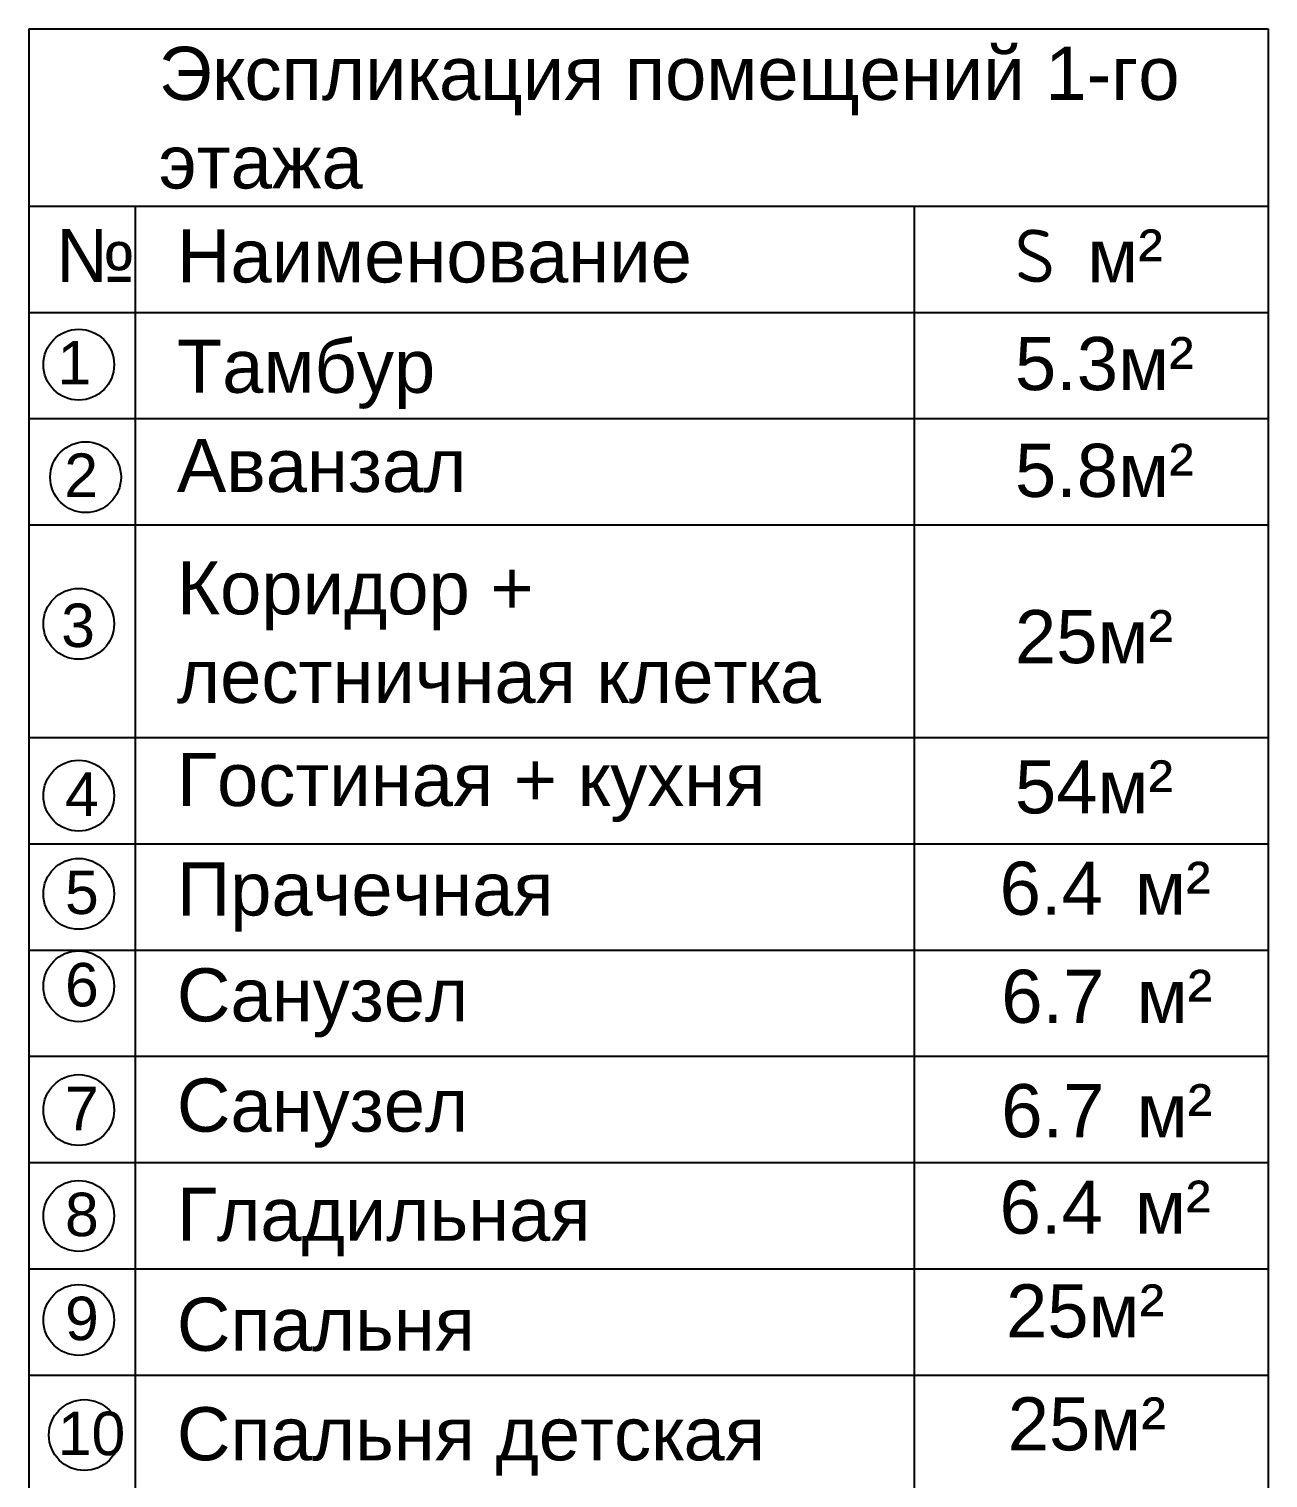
# Model space of a CAD drawing. Header units: millimetres. Extents: x -4280 to 435011, y -161394 to 27828.
# Drawn here: x 36277 to 43277, y 10928 to 19109 of the extents above; entities that cross this region are included whole.
import ezdxf

# ---------------------------------------------------------------- set-up
doc = ezdxf.new("R2010")
doc.units = ezdxf.units.MM
doc.header["$MEASUREMENT"] = 0
doc.layers.add('Plan 1', color=7, linetype='Continuous')
doc.layers.add('Plan 2', color=7, linetype='Continuous')
doc.styles.get("Standard").update_dxf_attribs({"font": 'arial.ttf'})

msp = doc.modelspace()

# ---------------------------------------------------------------- linework, layer by layer
at = {"layer": 'Plan 1'}
for p, q in [((36276.7, 19108.6), (43276.7, 19108.6)), ((36276.7, 19108.6), (36276.7, 7308.6)), ((43276.7, 19108.6), (43276.7, 7308.6)), ((36276.7, 18108.6), (43276.7, 18108.6)), ((36876.7, 18108.6), (36876.7, 7908.6)), ((41276.7, 18108.6), (41276.7, 7908.6)), ((36276.7, 17508.6), (43276.7, 17508.6)), ((36276.7, 16908.6), (43276.7, 16908.6)), ((36276.7, 16308.6), (43276.7, 16308.6)), ((36276.7, 15108.6), (43276.7, 15108.6)), ((36276.7, 14508.6), (43276.7, 14508.6)), ((36276.7, 13908.6), (43276.7, 13908.6)), ((36276.7, 13308.6), (43276.7, 13308.6)), ((36276.7, 12708.6), (43276.7, 12708.6)), ((36276.7, 12108.6), (43276.7, 12108.6)), ((36276.7, 11508.6), (43276.7, 11508.6))]:
    msp.add_line(p, q, dxfattribs=at)
for centre in [(36558, 17213.5), (36596.7, 16578.1), (36558, 15750.1), (36558, 14779.9), (36558, 14225.6), (36558, 13704), (36558, 13005), (36558, 12407.1), (36558, 11819.9), (36589.5, 11169.9)]:
    msp.add_circle(centre, 200, dxfattribs=at)

# ---------------------------------------------------------------- texts
at = {"layer": 'Plan 1', "attachment_point": 1}
for s, width, gutter_width, insert, char_height in [('Экспликация помещений 1-го этажа', 5851.91, 1, (37010.1, 19008.1), 300), ('№', 5851.91, 1, (36427.7, 17979.3), 300), ('Наименование', 5851.91, 1, (37112.3, 17977.4), 300), ('{\\fGOST Common|b0|i0|c0|p34;S\\fGOST Common|b0|i0|c238|p34; }м²', 843.312, 1, (41846.9, 17977.4), 300), ('1', 245.412, 0.818, (36437.7, 17347.6), 245.4), ('Тамбур', 5851.91, 1, (37112.3, 17354.4), 300), ('5.3м²', 1010.809, 1, (41846.9, 17369.6), 300), ('Аванзал', 5851.91, 1, (37112.3, 16794.4), 300), ('2', 245.412, 0.818, (36476.4, 16712.2), 245.4), ('5.8м²', 1010.809, 1, (41846.9, 16766.6), 300), ('Коридор + \\Pлестничная клетка', 5851.91, 1, (37112.3, 16103.7), 300), ('3', 245.412, 0.818, (36458.8, 15864.5), 245.4), ('25м²', 1010.809, 1, (41846.9, 15827.9), 300), ('Гостиная + кухня', 5851.91, 1, (37112.3, 15021.5), 300), ('54м²', 1010.809, 1, (41846.9, 14979.9), 300), ('4', 245.412, 0.818, (36480.4, 14911.3), 245.4), ('Прачечная', 5851.91, 1, (37112.3, 14403.4), 300), ('5', 245.412, 0.818, (36480.4, 14357.1), 245.4), ('6', 245.412, 0.818, (36480.4, 13835.4), 245.4), ('Санузел', 5851.91, 1, (37112.3, 13805.4), 300), ('Санузел', 5851.91, 1, (37112.3, 13182.8), 300), ('7', 245.412, 0.818, (36480.4, 13136.4), 245.4), ('8', 245.412, 0.818, (36480.4, 12538.5), 245.4), ('Гладильная', 5851.91, 1, (37112.3, 12566.7), 300), ('9', 245.412, 0.818, (36480.4, 11951.3), 245.4), ('Спальня', 5851.91, 1, (37112.3, 11945.9), 300), ('10', 245.412, 0.818, (36439.4, 11302), 245.41), ('Спальня детская', 5851.91, 1, (37112.3, 11327.4), 300)]:
    msp.add_mtext_dynamic_manual_height_columns(s, width=width, gutter_width=gutter_width, heights=[0], dxfattribs=dict(at, insert=insert, char_height=char_height))
at = {"layer": 'Plan 2', "char_height": 300, "attachment_point": 1}
for s, width, insert in [('6.4{\\fGOST Common|b0|i0|c238|p34; }м²', 1295.982, (41760.4, 14407.4)), ('6.7{\\fGOST Common|b0|i0|c238|p34; }м²', 1295.982, (41769.6, 13797.2)), ('6.7{\\fGOST Common|b0|i0|c238|p34; }м²', 1295.982, (41769.6, 13151.6)), ('6.4{\\fGOST Common|b0|i0|c238|p34; }м²', 1295.982, (41760.4, 12606.9)), ('25м²', 1010.809, (41796.8, 12021)), ('25м²', 1010.809, (41806.2, 11383.3))]:
    msp.add_mtext_dynamic_manual_height_columns(s, width=width, gutter_width=1, heights=[0], dxfattribs=dict(at, insert=insert))

doc.saveas('drawing.dxf')
